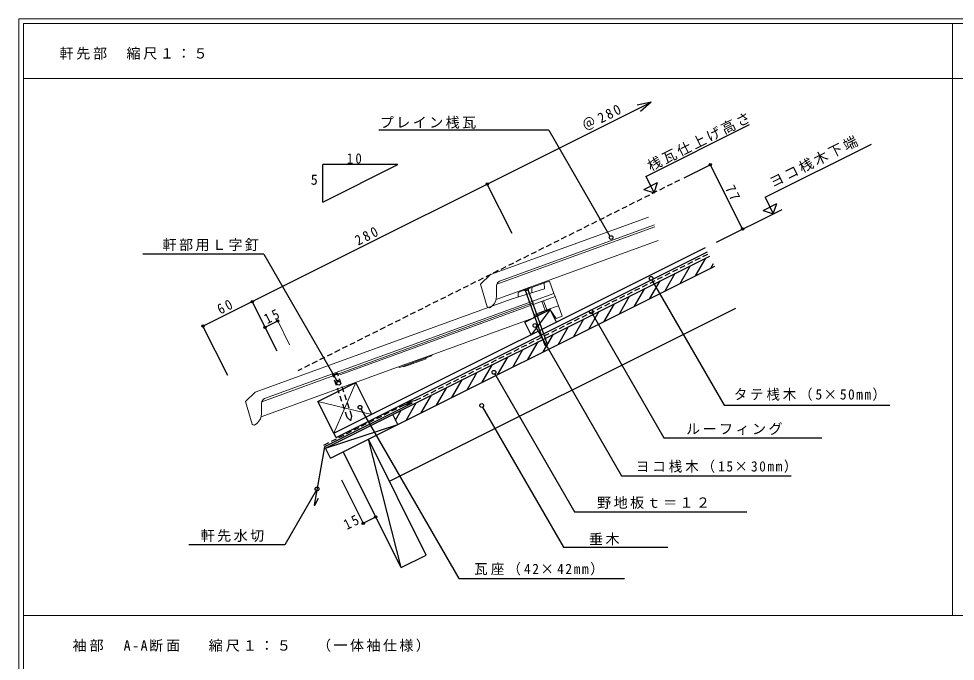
# Model space of a CAD drawing. Units: millimetres, scale not verified. Extents: x -941 to 1052, y -1622 to 1214.
# Drawn here: x -941 to 57, y 529 to 1214 of the extents above; entities that cross this region are included whole.
import ezdxf
from ezdxf.enums import TextEntityAlignment as Align

# ---------------------------------------------------------------- set-up
doc = ezdxf.new("R2010")
doc.units = ezdxf.units.MM
doc.header["$LTSCALE"] = 5
doc.header["$PDMODE"] = 32
doc.header["$PDSIZE"] = 2.5
doc.linetypes.add('DASHED1', pattern=[1.8, 1.2, -0.6])
for name, color, linetype in [('3-8', 4, 'Continuous'), ('3-9', 7, 'Continuous'), ('3-A', 7, 'Continuous'), ('3-C', 7, 'Continuous'), ('3-D', 7, 'Continuous'), ('3-F', 7, 'Continuous')]:
    doc.layers.add(name, color=color, linetype=linetype)
doc.layers.add('4-0', color=3, linetype='Continuous', lineweight=18)
doc.styles.add('ＭＳ ゴシック', font='')
doc.styles.get('ＭＳ ゴシック').set_extended_font_data('MS Gothic')

msp = doc.modelspace()

# ---------------------------------------------------------------- linework, layer by layer
at = {"layer": '3-8'}
for p, q in [((-605.538, 772.045), (-209.658, 969.985)), ((-614.459, 756.35), (-205.164, 960.997)), ((-603.302, 767.573), (-207.422, 965.513)), ((-609.093, 745.617), (-199.798, 950.264)), ((-546.483, 721.02), (-177.437, 905.543)), ((-622.575, 806.12), (-582.325, 826.244)), ((-565.288, 792.169), (-582.325, 826.244)), ((-605.537, 772.045), (-622.575, 806.12)), ((-522.466, 804.621), (-530.84, 801.923)), ((-522.466, 804.621), (-522.318, 804.293)), ((-603.302, 767.574), (-605.538, 772.046)), ((-533.961, 628.894), (-568.844, 765.741)), ((-507.128, 642.31), (-568.844, 765.741)), ((-609.094, 745.617), (-614.46, 756.35)), ((-533.961, 628.894), (-595.677, 752.325)), ((-625.879, 695.276), (-621.798, 702.889)), ((-533.961, 628.894), (-507.128, 642.31))]:
    msp.add_line(p, q, dxfattribs=at)
at = {"layer": '3-8', "color": 6, "linetype": 'DASHED1'}
for p, q in [((-518.171, 807.299), (-206.425, 963.518)), ((-616.231, 759.472), (-522.913, 806.366)), ((-522.913, 806.366), (-518.171, 807.299))]:
    msp.add_line(p, q, dxfattribs=at)
at = {"layer": '3-8'}
for points in [[(-395.346, 877.141), (-402.055, 890.558), (-375.222, 903.974)], [(-368.514, 890.558), (-375.222, 903.974), (-395.346, 877.141)], [(-522.318, 804.293), (-615.594, 757.764), (-626.566, 695.541)], [(-614.459, 756.35), (-537.54, 781.394), (-542.906, 792.127)]]:
    msp.add_lwpolyline(points, dxfattribs=at)
msp.add_arc((-626.179, 695.522), 0.388, 177.21877, 320.58319, dxfattribs=at)
at = {"layer": '3-9'}
for p, q in [((-403.717, 925.161), (-397.421, 927.412)), ((-403.717, 925.161), (-401.254, 924.246)), ((-380.342, 865.697), (-401.271, 924.24)), ((-401.254, 924.246), (-398.722, 925.151)), ((-377.811, 866.603), (-398.739, 925.145)), ((-398.722, 925.151), (-397.421, 927.412)), ((-378.325, 864.047), (-380.342, 865.697)), ((-378.325, 864.047), (-377.811, 866.603))]:
    msp.add_line(p, q, dxfattribs=at)
at = {"layer": '3-9', "linetype": 'DASHED1'}
for p, q in [((-606.686, 834.343), (-601.588, 836.05)), ((-591.417, 788.736), (-606.686, 834.343)), ((-604.387, 827.476), (-599.289, 829.183)), ((-586.319, 790.444), (-601.588, 836.05)), ((-587.45, 785.355), (-591.417, 788.736)), ((-587.45, 785.355), (-586.319, 790.444))]:
    msp.add_line(p, q, dxfattribs=at)
at = {"layer": '3-A'}
for p, q in [((-376.58, 1095.299), (-557.593, 1095.299)), ((-376.58, 1095.299), (-311.382, 982.372)), ((-680.126, 963.091), (-809.3, 963.091)), ((-680.126, 963.091), (-601.58, 827.045)), ((-330.405, 899.813), (-253.882, 767.271)), ((-576.747, 798.072), (-472.27, 617.114)), ((-253.882, 767.271), (-85.6, 767.271)), ((-624.467, 710.952), (-657.841, 653.146)), ((-657.841, 653.146), (-759.998, 653.146)), ((-472.27, 617.114), (-295.779, 617.114))]:
    msp.add_line(p, q, dxfattribs=at)
for points in [[(-266.682, 935.455), (-189.612, 801.965), (-13.207, 801.965)], [(-390.476, 885.198), (-299.031, 726.808), (-118.376, 726.808)], [(-434.097, 835.3), (-349.209, 688.269), (-165.525, 688.269)], [(-447.123, 799.972), (-361.011, 650.821), (-249.609, 650.821)]]:
    msp.add_lwpolyline(points, dxfattribs=at)
for centre in [(-310.238, 980.731), (-267.617, 937.223), (-331.304, 901.6), (-331.304, 901.6), (-391.375, 886.984), (-434.996, 837.086), (-600.436, 825.405), (-577.747, 799.804), (-448.101, 801.718), (-623.503, 712.704)]:
    msp.add_circle(centre, 2, dxfattribs=at)
at = {"layer": '3-C'}
for p, q in [((-745.049, 886.325), (-267.565, 1125.066)), ((-267.565, 1125.066), (-282.261, 1122.059)), ((-267.565, 1125.066), (-278.788, 1115.114)), ((-273.17, 1046.01), (-162.632, 1101.278)), ((-146.152, 1023.644), (-32.677, 1080.38)), ((-617.416, 1018.587), (-617.416, 1058.587)), ((-232.184, 1044.596), (-204.51, 1058.433)), ((-204.51, 1058.433), (-170.161, 989.734)), ((-275.216, 1032.088), (-260.804, 1039.294)), ((-273.17, 1046.01), (-264.408, 1028.486)), ((-415.733, 984.995), (-442.128, 1037.785)), ((-146.152, 1023.644), (-137.39, 1006.12)), ((-198.041, 975.794), (-127.964, 1010.833)), ((-148.199, 1009.722), (-133.787, 1016.928)), ((-666.172, 859.775), (-692.567, 912.565)), ((-678.831, 885.093), (-665.415, 891.801)), ((-718.654, 833.534), (-745.049, 886.325)), ((-597.468, 722.368), (-574.368, 676.168)), ((-574.368, 676.168), (-560.953, 682.876))]:
    msp.add_line(p, q, dxfattribs=at)
at = {"layer": '3-C', "linetype": 'DASHED1'}
msp.add_line((-237.165, 1042.106), (-644.075, 838.651), dxfattribs=at)
at = {"layer": '3-C'}
for points in [[(-617.416, 1018.587), (-537.416, 1058.587), (-617.416, 1058.587)], [(-275.216, 1032.088), (-264.408, 1028.486), (-260.804, 1039.294)], [(-148.199, 1009.722), (-137.39, 1006.12), (-133.787, 1016.928)]]:
    msp.add_lwpolyline(points, dxfattribs=at)
for p in [(-204.51, 1058.433), (-442.128, 1037.785), (-170.161, 989.734), (-692.567, 912.565), (-665.415, 891.801), (-745.049, 886.325), (-678.831, 885.093), (-560.953, 682.876), (-574.368, 676.168)]:
    msp.add_point(p, dxfattribs=at)
at = {"layer": '3-F'}
for p, q in [((-220.208, 940.059), (-209.318, 958.92)), ((-236.441, 931.943), (-225.552, 950.804)), ((-203.975, 948.176), (-201.177, 953.022)), ((-252.674, 923.826), (-241.785, 942.687)), ((-268.907, 915.71), (-258.018, 934.571)), ((-301.374, 899.476), (-290.484, 918.338)), ((-285.141, 907.593), (-274.251, 926.454)), ((-317.607, 891.36), (-306.717, 910.221)), ((-333.84, 883.243), (-322.95, 902.104)), ((-350.073, 875.127), (-339.184, 893.988)), ((-366.306, 867.01), (-355.417, 885.871)), ((-398.772, 850.777), (-387.883, 869.638)), ((-382.539, 858.894), (-371.65, 877.755)), ((-415.005, 842.66), (-404.116, 861.522)), ((-431.239, 834.544), (-420.349, 853.405)), ((-447.472, 826.427), (-436.582, 845.289)), ((-479.939, 810.194), (-469.049, 829.055)), ((-463.705, 818.311), (-452.815, 837.172)), ((-496.171, 802.077), (-485.282, 820.939)), ((-512.404, 793.961), (-501.514, 812.822)), ((-528.638, 785.844), (-517.748, 804.706)), ((-539.959, 786.234), (-533.981, 796.589))]:
    msp.add_line(p, q, dxfattribs=at)
at = {"layer": '4-0', "color": 7}
for p, q in [((1048.629, 1214.051), (-941.371, 1214.051)), ((-941.371, -135.949), (-941.371, 1214.051)), ((-652.756, 866.483), (-665.415, 891.801))]:
    msp.add_line(p, q, dxfattribs=at)
at = {"layer": '4-0', "color": 2}
for p in [(1043.629, 1209.051), (-936.371, -130.949)]:
    msp.add_line(p, (-936.371, 1209.051), dxfattribs=at)
at = {"layer": '4-0', "color": 4}
for p, q in [((53.629, 1209.051), (53.629, 577.73)), ((1043.629, 1150.332), (-936.371, 1150.332)), ((-605.538, 772.046), (-582.325, 826.244)), ((-565.288, 792.169), (-622.575, 806.12)), ((1043.629, 577.73), (-936.371, 577.73))]:
    msp.add_line(p, q, dxfattribs=at)
at = {"layer": '4-0'}
for p, q in [((-438.847, 941.265), (-270.501, 1002.538)), ((-263.653, 992.26), (-432.054, 930.967)), ((-428.979, 934.215), (-263.957, 994.278)), ((-432.712, 914.765), (-259.933, 977.651)), ((-432.269, 918.23), (-432.269, 929.516)), ((-390.189, 929.165), (-385.953, 930.707)), ((-385.953, 930.707), (-381.496, 932.329)), ((-381.496, 932.329), (-375.857, 934.381)), ((-381.496, 932.329), (-381.323, 926.007)), ((-371.069, 921.225), (-375.857, 934.381)), ((-679.419, 808.995), (-371.069, 921.225)), ((-381.323, 926.007), (-416.776, 915.231)), ((-409.238, 922.232), (-399.841, 925.652)), ((-409.238, 922.232), (-409.11, 917.561)), ((-399.841, 925.652), (-399.113, 925.917)), ((-399.113, 925.917), (-394.651, 927.541)), ((-369.872, 917.936), (-371.069, 921.225)), ((-689.286, 816.046), (-416.776, 915.231)), ((-395.287, 910.282), (-682.493, 805.748)), ((-598.217, 834.826), (-369.872, 917.936)), ((-393.408, 910.966), (-395.287, 910.282)), ((-393.408, 910.966), (-393.622, 913.017)), ((-369.872, 917.936), (-366.281, 908.07)), ((-442.339, 907.004), (-441.058, 906.406)), ((-441.058, 906.406), (-439.776, 905.809)), ((-439.776, 905.809), (-438.138, 906.956)), ((-392.506, 895.332), (-391.653, 898.835)), ((-392.136, 896.85), (-375.678, 904.649)), ((-391.653, 898.835), (-380.376, 902.939)), ((-378.527, 903.613), (-366.281, 908.07)), ((-375.678, 904.649), (-368.755, 894.399)), ((-366.281, 908.07), (-362.177, 896.793)), ((-502.92, 855.145), (-392.506, 895.332)), ((-368.755, 894.399), (-362.177, 896.793)), ((-502.92, 855.145), (-534.869, 843.516)), ((-518.305, 847.417), (-518.647, 848.356)), ((-511.163, 850.016), (-518.305, 847.417)), ((-507.404, 851.384), (-511.163, 850.016)), ((-507.404, 851.384), (-507.746, 852.324)), ((-501.168, 854.718), (-501.51, 855.658)), ((-683.152, 789.546), (-534.869, 843.516)), ((-536.279, 843.003), (-535.937, 842.063)), ((-531.238, 843.773), (-530.896, 842.834)), ((-519.996, 846.801), (-520.338, 847.741)), ((-600.744, 835.502), (-598.217, 834.826)), ((-682.709, 793.011), (-682.709, 804.297)), ((-692.779, 781.785), (-691.497, 781.187)), ((-691.497, 781.187), (-690.216, 780.589)), ((-690.216, 780.589), (-688.577, 781.737))]:
    msp.add_line(p, q, dxfattribs=at)
for points in [[(-442.339, 907.004), (-449.374, 931.048), (-438.847, 941.265)], [(-394.737, 921.93), (-394.651, 927.541), (-390.189, 929.165)], [(-382.407, 913.374), (-378.527, 903.613), (-380.376, 902.939), (-383.968, 912.806)], [(-501.168, 854.718), (-502.578, 854.205), (-534.527, 842.576), (-535.937, 842.063)], [(-519.996, 846.801), (-527.138, 844.202), (-530.896, 842.834)], [(-692.779, 781.785), (-699.814, 805.829), (-689.286, 816.046)]]:
    msp.add_lwpolyline(points, dxfattribs=at)
for centre, radius, start, end in [((-427.269, 929.516), 5, 110, 180), ((-446.032, 918.23), 13.763, 311.42787, 0), ((-446.032, 918.231), 13.764, 305.00018, 311.42754), ((-677.709, 804.297), 5, 110, 180), ((-696.472, 793.011), 13.763, 311.42787, 0), ((-696.472, 793.011), 13.764, 305.00018, 311.42754)]:
    msp.add_arc(centre, radius, start, end, dxfattribs=at)

# ---------------------------------------------------------------- texts
at = {"layer": '3-D', "color": 2, "style": 'ＭＳ ゴシック'}
msp.add_text('5', height=11, dxfattribs=at).set_placement((-630.264, 1033.729), align=Align.BOTTOM_LEFT)
at = {"layer": '3-D', "color": 2, "char_height": 11, "attachment_point": 7, "style": 'ＭＳ ゴシック'}
for s, insert, rotation in [('\\T1.29;\\W0.95;＠280', (-337.032, 1093.127), 26.565), ('\\T1.17;桟瓦仕上げ高さ', (-267.527, 1050.245), 26.565), ('\\T1.17;ヨコ桟木下端', (-137.579, 1032.741), 26.565), ('\\T1.36;\\W0.9;77', (-189.078, 1033.254), 296.565), ('\\T1.37;\\W0.9;280', (-579.646, 971.82), 26.565), ('\\T1.36;\\W0.9;60', (-726.43, 898.429), 26.564), ('\\T1.36;\\W0.9;15', (-676.507, 888.138), 26.564), ('\\T1.36;\\W0.9;15', (-591.695, 668.805), 26.564)]:
    msp.add_mtext(s, dxfattribs=dict(at, insert=insert, rotation=rotation))
for s, insert in [('\\T1.17;プレイン桟瓦', (-556.713, 1096.8)), ('\\T1.36;\\W0.9;10', (-591.794, 1059.387)), ('\\T1.17;軒部用Ｌ字釘', (-788.174, 966.268)), ('\\T1.22;\\W0.95;タテ桟木（5×50mm）', (-179.371, 806.645)), ('\\T1.17;ルーフィング', (-230.307, 770.132)), ('\\T1.23;\\W0.95;ヨコ桟木（15×30mm）', (-283.784, 729.908)), ('\\T1.17;野地板ｔ＝１２', (-325.091, 691.456)), ('\\T1.17;軒先水切', (-747.542, 656.184)), ('\\T1.17;垂木', (-333.73, 652.57)), ('\\T1.24;\\W0.95;瓦座（42×42mm）', (-455.989, 620.556))]:
    msp.add_mtext(s, dxfattribs=dict(at, insert=insert))
at = {"layer": '4-0', "color": 2, "char_height": 11, "attachment_point": 7, "style": 'ＭＳ ゴシック'}
for s, insert in [('\\T1.19;軒先部\\~\\~縮尺１：５', (-897.961, 1170.332)), ('\\T1.21;袖部\\~\\~A-A断面\u3000\\~縮尺１：５', (-884.055, 539.012)), ('\\T1.17;（一体袖仕様）', (-623.579, 539.012))]:
    msp.add_mtext(s, dxfattribs=dict(at, insert=insert))

doc.saveas('drawing.dxf')
